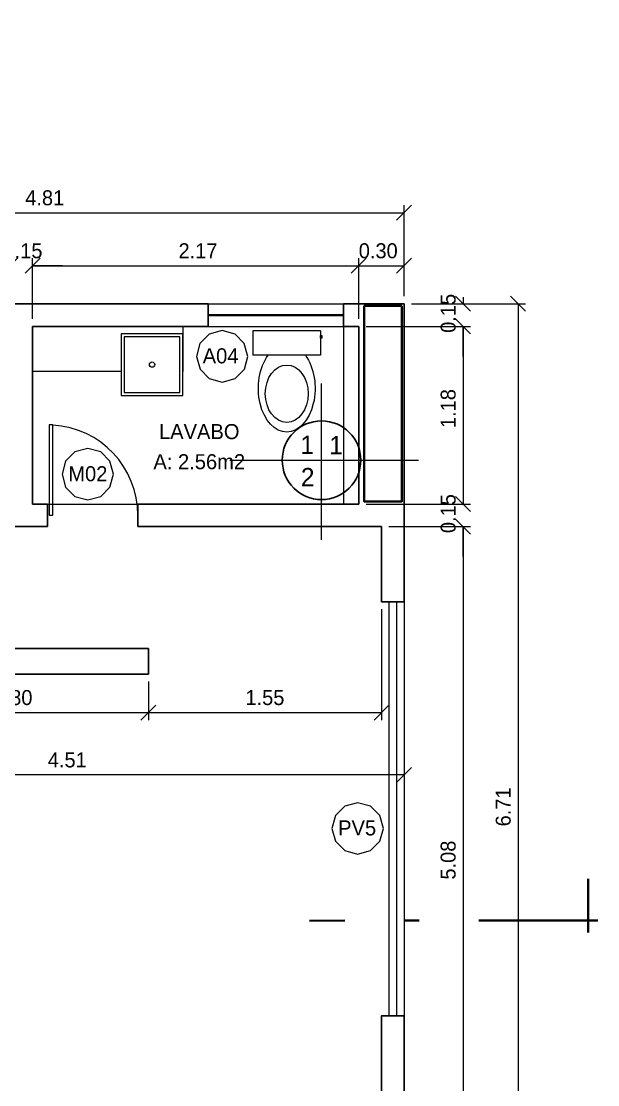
# Model space of a CAD drawing. Header units: metres. Extents: x 2.9 to 62.3, y 8 to 50.1.
# Drawn here: x 48.08 to 51.91, y 16.1 to 23.17 of the extents above; entities that cross this region are included whole.
import ezdxf
from ezdxf.enums import TextEntityAlignment as Align

# ---------------------------------------------------------------- set-up
doc = ezdxf.new("R2010")
doc.units = ezdxf.units.M
doc.header["$MEASUREMENT"] = 0
for name, pattern in [('DGN Style 2', [0.98853, 0.593118, -0.395412]), ('DGN Style 3', [1.383942, 0.98853, -0.395412]), ('DGN Style 4', [1.582636, 0.790824, -0.395412, 0.00098853, -0.395412])]:
    doc.linetypes.add(name, pattern=pattern)
doc.layers.get('Defpoints').update_dxf_attribs({"lineweight": 0})
for name, color, linetype, lineweight in [('34 - Mobiliário', 7, 'Continuous', 0), ('Level 12', 7, 'Continuous', 0), ('Level 14', 7, 'Continuous', 0), ('Level 15', 7, 'Continuous', 0), ('Level 24-1', 7, 'Continuous', 0), ('Level 3', 7, 'Continuous', 0), ('Level 31', 7, 'Continuous', 0), ('Level 43', 7, 'Continuous', 0), ('Level 44', 7, 'Continuous', 0), ('Level 57', 7, 'Continuous', 0), ('Level 7', 7, 'Continuous', 0)]:
    doc.layers.add(name, color=color, linetype=linetype, lineweight=lineweight)
doc.styles.add('Style-INTL_ENGINEERING', font='INTL_ENGINEERING.shx')
doc.dimstyles.get("Standard").update_dxf_attribs({"dimtxt": 0.18, "dimasz": 0.18, "dimexe": 0.18, "dimexo": 0.0625, "dimgap": 0.09, "dimtad": 0, "dimtih": 1, "dimtoh": 1, "dimdec": 4, "dimzin": 1, "dimdsep": 46, "dimtxsty": 'Standard', "dimcen": 0, "dimadec": 0, "dimazin": 0, "dimtfac": 1, "dimtdec": 4, "dimtofl": 0, "dimtmove": 0, "dimatfit": 3, "dimfxl": 0, "dimtolj": 1, "dimtzin": 1, "dimarcsym": 0})

# ---------------------------------------------------------------- blocks, each defined once
blk = doc.blocks.new('P60D')
at = {"layer": 'Level 14', "color": 7, "linetype": 'Continuous', "lineweight": 13}
for p, q in [((0.035, 0.675), (0.01, 0.675)), ((0.01, 0.675), (0.01, 0.075)), ((0.035, 0.075), (0.035, 0.675)), ((0.01, 0.075), (0.035, 0.075))]:
    blk.add_line(p, q, dxfattribs=at)
blk.add_arc((0, 0.075), 0.6, 0, 86.65585, dxfattribs=at)
at = {"layer": 'Level 7', "color": 7, "linetype": 'Continuous', "lineweight": 30}
for p, q in [((0, 0), (0, 0.15)), ((0.6, 0), (0.6, 0.15))]:
    blk.add_line(p, q, dxfattribs=at)
blk = doc.blocks.new('*D23')
at = {"layer": 'Defpoints'}
for p in [(46.1143, 18.539), (50.6243, 18.4658), (46.1143, 18.1599), (48.3693, 18.1599)]:
    blk.add_point(p, dxfattribs=at)
at = {"layer": 'Level 43', "color": 2, "linetype": 'Continuous', "lineweight": 0}
for p, q in [((46.1143, 18.4895), (46.1143, 18.1104)), ((50.6243, 18.4163), (50.6243, 18.1104)), ((46.0645, 18.1102), (46.164, 18.2097)), ((50.6243, 18.1599), (46.1143, 18.1599)), ((50.674, 18.2097), (50.5745, 18.1102))]:
    blk.add_line(p, q, dxfattribs=at)
at = {"layer": 'Level 43', "color": 2, "linetype": 'Continuous', "lineweight": 0, "style": 'Style-INTL_ENGINEERING'}
blk.add_text('4.51', height=0.0995, dxfattribs=at).set_placement((48.2557, 18.2592), align=Align.MIDDLE_LEFT)
blk = doc.blocks.new('_Oblique')
at = {"color": 0, "linetype": 'ByBlock', "lineweight": -2}
blk.add_line((0.5, 0.5), (-0.5, -0.5), dxfattribs=at)
blk = doc.blocks.new('*D36')
at = {"layer": 'Defpoints'}
for p in [(48.2194, 21.8936), (50.6245, 21.8936), (45.8143, 21.289), (50.6245, 21.289)]:
    blk.add_point(p, dxfattribs=at)
at = {"layer": 'Level 43', "color": 2, "linetype": 'Continuous', "lineweight": 0}
for p, q in [((45.7645, 21.8439), (45.864, 21.9434)), ((45.8143, 21.3385), (45.8143, 21.9431)), ((50.6743, 21.9434), (50.5748, 21.8439)), ((50.6245, 21.3385), (50.6245, 21.9431)), ((45.8143, 21.8936), (50.6245, 21.8936))]:
    blk.add_line(p, q, dxfattribs=at)
at = {"layer": 'Level 43', "color": 2, "linetype": 'Continuous', "lineweight": 0, "style": 'Style-INTL_ENGINEERING'}
blk.add_text('4.81', height=0.0995, dxfattribs=at).set_placement((48.1058, 21.9929), align=Align.MIDDLE_LEFT)
blk = doc.blocks.new('*D38')
at = {"layer": 'Defpoints'}
for p in [(50.3227, 21.139), (51.0166, 20.5486), (50.3227, 19.9582), (51.0166, 19.9582)]:
    blk.add_point(p, dxfattribs=at)
at = {"layer": 'Level 43', "color": 2, "linetype": 'Continuous', "lineweight": 0}
for p, q in [((50.3722, 21.139), (51.0661, 21.139)), ((50.9669, 21.1888), (51.0664, 21.0893)), ((51.0166, 21.139), (51.0166, 19.9582)), ((51.0664, 19.9085), (50.9669, 20.008)), ((50.3722, 19.9582), (51.0661, 19.9582))]:
    blk.add_line(p, q, dxfattribs=at)
at = {"layer": 'Level 43', "color": 2, "linetype": 'Continuous', "lineweight": 0, "style": 'Style-INTL_ENGINEERING'}
blk.add_text('1.18', height=0.0995, rotation=90, dxfattribs=at).set_placement((50.9174, 20.4632), align=Align.MIDDLE_LEFT)
blk = doc.blocks.new('*D39')
at = {"layer": 'Defpoints'}
for p in [(50.3227, 19.9582), (51.0166, 19.8836), (50.4743, 19.809), (51.0166, 19.809)]:
    blk.add_point(p, dxfattribs=at)
at = {"layer": 'Level 43', "color": 2, "linetype": 'Continuous', "lineweight": 0}
for p, q in [((51.0664, 19.9085), (50.9669, 20.008)), ((51.0166, 20.0015), (51.0166, 19.9582)), ((50.3722, 19.9582), (51.0661, 19.9582)), ((50.9669, 19.8588), (51.0664, 19.7593)), ((50.5238, 19.809), (51.0661, 19.809)), ((51.0166, 19.6095), (51.0166, 19.809))]:
    blk.add_line(p, q, dxfattribs=at)
at = {"layer": 'Level 43', "color": 2, "linetype": 'Continuous', "lineweight": 0, "style": 'Style-INTL_ENGINEERING'}
blk.add_text('0.15', height=0.0995, rotation=90, dxfattribs=at).set_placement((50.9174, 19.7657), align=Align.MIDDLE_LEFT)
blk = doc.blocks.new('*D40')
at = {"layer": 'Defpoints'}
for p in [(50.4743, 19.809), (51.0166, 17.6104), (50.3226, 14.7299), (51.0166, 14.7299)]:
    blk.add_point(p, dxfattribs=at)
at = {"layer": 'Level 43', "color": 2, "linetype": 'Continuous', "lineweight": 0}
for p, q in [((50.9669, 19.8588), (51.0664, 19.7593)), ((50.5238, 19.809), (51.0661, 19.809)), ((51.0166, 19.809), (51.0166, 14.7299)), ((51.0664, 14.6801), (50.9669, 14.7796)), ((50.3721, 14.7299), (51.0661, 14.7299))]:
    blk.add_line(p, q, dxfattribs=at)
at = {"layer": 'Level 43', "color": 2, "linetype": 'Continuous', "lineweight": 0, "style": 'Style-INTL_ENGINEERING'}
blk.add_text('5.08', height=0.0995, rotation=90, dxfattribs=at).set_placement((50.9174, 17.4643), align=Align.MIDDLE_LEFT)
blk = doc.blocks.new('*D37')
at = {"layer": 'Defpoints'}
for p in [(50.6245, 21.289), (51.0166, 21.214), (50.3227, 21.139), (51.0166, 21.139)]:
    blk.add_point(p, dxfattribs=at)
at = {"layer": 'Level 43', "color": 2, "linetype": 'Continuous', "lineweight": 0}
for p, q in [((51.0664, 21.2393), (50.9669, 21.3388)), ((51.0166, 21.3319), (51.0166, 21.289)), ((50.6741, 21.289), (51.0661, 21.289)), ((50.3722, 21.139), (51.0661, 21.139)), ((50.9669, 21.1888), (51.0664, 21.0893)), ((51.0166, 20.9395), (51.0166, 21.139))]:
    blk.add_line(p, q, dxfattribs=at)
at = {"layer": 'Level 43', "color": 2, "linetype": 'Continuous', "lineweight": 0, "style": 'Style-INTL_ENGINEERING'}
blk.add_text('0.15', height=0.0995, rotation=90, dxfattribs=at).set_placement((50.9174, 21.0961), align=Align.MIDDLE_LEFT)
blk = doc.blocks.new('*D42')
at = {"layer": 'Defpoints'}
for p in [(50.6245, 21.289), (51.3827, 17.934), (50.6245, 14.579), (51.3827, 14.579)]:
    blk.add_point(p, dxfattribs=at)
at = {"layer": 'Level 43', "color": 2, "linetype": 'Continuous', "lineweight": 0}
for p, q in [((51.3329, 21.3388), (51.4324, 21.2393)), ((50.6741, 21.289), (51.4322, 21.289)), ((51.3827, 21.289), (51.3827, 14.579)), ((51.4324, 14.5293), (51.3329, 14.6288)), ((50.6741, 14.579), (51.4322, 14.579))]:
    blk.add_line(p, q, dxfattribs=at)
at = {"layer": 'Level 43', "color": 2, "linetype": 'Continuous', "lineweight": 0, "style": 'Style-INTL_ENGINEERING'}
blk.add_text('6.71', height=0.0995, rotation=90, dxfattribs=at).set_placement((51.2834, 17.8177), align=Align.MIDDLE_LEFT)
blk = doc.blocks.new('*D46')
at = {"layer": 'Defpoints'}
for p in [(48.0793, 21.5418), (48.1543, 21.5418), (48.0043, 21.139), (48.1543, 21.139)]:
    blk.add_point(p, dxfattribs=at)
at = {"layer": 'Level 43', "color": 2, "linetype": 'Continuous', "lineweight": 0}
for p, q in [((48.054, 21.5916), (47.9545, 21.492)), ((48.0043, 21.1885), (48.0043, 21.5913)), ((48.1045, 21.492), (48.204, 21.5916)), ((48.1543, 21.1885), (48.1543, 21.5913)), ((47.9614, 21.5418), (48.0043, 21.5418)), ((48.3538, 21.5418), (48.1543, 21.5418))]:
    blk.add_line(p, q, dxfattribs=at)
at = {"layer": 'Level 43', "color": 2, "linetype": 'Continuous', "lineweight": 0, "style": 'Style-INTL_ENGINEERING'}
blk.add_text('0.15', height=0.0995, dxfattribs=at).set_placement((47.9614, 21.6411), align=Align.MIDDLE_LEFT)
blk = doc.blocks.new('*D47')
at = {"layer": 'Defpoints'}
for p in [(49.2385, 21.5418), (50.3227, 21.5418), (48.1543, 21.139), (50.3227, 21.139)]:
    blk.add_point(p, dxfattribs=at)
at = {"layer": 'Level 43', "color": 2, "linetype": 'Continuous', "lineweight": 0}
for p, q in [((48.1045, 21.492), (48.204, 21.5916)), ((48.1543, 21.1885), (48.1543, 21.5913)), ((50.3724, 21.5916), (50.2729, 21.492)), ((50.3227, 21.1885), (50.3227, 21.5913)), ((48.1543, 21.5418), (50.3227, 21.5418))]:
    blk.add_line(p, q, dxfattribs=at)
at = {"layer": 'Level 43', "color": 2, "linetype": 'Continuous', "lineweight": 0, "style": 'Style-INTL_ENGINEERING'}
blk.add_text('2.17', height=0.0995, dxfattribs=at).set_placement((49.1249, 21.6411), align=Align.MIDDLE_LEFT)
blk = doc.blocks.new('*D48')
at = {"layer": 'Defpoints'}
for p in [(50.4736, 21.5418), (50.6245, 21.5418), (50.6245, 21.289), (50.3227, 21.139)]:
    blk.add_point(p, dxfattribs=at)
at = {"layer": 'Level 43', "color": 2, "linetype": 'Continuous', "lineweight": 0}
for p, q in [((50.2729, 21.492), (50.3724, 21.5916)), ((50.3227, 21.1885), (50.3227, 21.5913)), ((50.6743, 21.5916), (50.5748, 21.492)), ((50.6245, 21.3385), (50.6245, 21.5913)), ((50.3227, 21.5418), (50.6245, 21.5418))]:
    blk.add_line(p, q, dxfattribs=at)
at = {"layer": 'Level 43', "color": 2, "linetype": 'Continuous', "lineweight": 0, "style": 'Style-INTL_ENGINEERING'}
blk.add_text('0.30', height=0.0995, dxfattribs=at).set_placement((50.3232, 21.6411), align=Align.MIDDLE_LEFT)
blk = doc.blocks.new('*U166')
at = {"layer": 'Level 15', "color": 7, "linetype": 'DGN Style 3', "lineweight": 40}
blk.add_line((-0.45, 0), (0.45, 0), dxfattribs=at)
at = {"layer": 'Level 7', "color": 7, "linetype": 'Continuous', "lineweight": 30}
for p, q in [((-0.45, -0.075), (-0.45, 0.075)), ((0.45, -0.075), (0.45, 0.075))]:
    blk.add_line(p, q, dxfattribs=at)
at = {"layer": 'Level 7', "color": 7, "linetype": 'Continuous', "lineweight": 0}
for p, q in [((-0.45, 0.075), (0.45, 0.075)), ((-0.45, -0.075), (0.45, -0.075))]:
    blk.add_line(p, q, dxfattribs=at)
blk = doc.blocks.new('*U377')
at = {"layer": 'Level 44', "color": 4, "linetype": 'Continuous', "lineweight": 0, "flags": 128}
blk.add_lwpolyline([(0.00342, 0), (0.00294, 0.00172), (0.00172, 0.00296), (0, 0.00342), (-0.00171, 0.00296), (-0.00296, 0.00172), (-0.00341, 0), (-0.00294, -0.00171), (-0.00172, -0.00295), (-0.00001, -0.00341), (0.00173, -0.00294), (0.00295, -0.00171)], close=True, dxfattribs=at)
at = {"layer": 'Level 44', "color": 4, "linetype": 'Continuous', "lineweight": 0, "style": 'Style-INTL_ENGINEERING'}
blk.add_text('PV5', height=0.001999, rotation=359.9999, dxfattribs=at).set_placement((-0.00259, -0.00093))
blk = doc.blocks.new('*U379')
at = {"layer": 'Level 44', "color": 4, "linetype": 'Continuous', "lineweight": 0, "flags": 128}
blk.add_lwpolyline([(0.00342, 0), (0.00294, 0.00172), (0.00172, 0.00296), (0, 0.00342), (-0.00171, 0.00296), (-0.00296, 0.00172), (-0.00341, 0), (-0.00294, -0.00171), (-0.00172, -0.00295), (-0.00001, -0.00341), (0.00173, -0.00294), (0.00295, -0.00171)], close=True, dxfattribs=at)
at = {"layer": 'Level 44', "color": 4, "linetype": 'Continuous', "lineweight": 0, "style": 'Style-INTL_ENGINEERING'}
blk.add_text('M02', height=0.001999, rotation=359.9999, dxfattribs=at).set_placement((-0.00259, -0.00093))
blk = doc.blocks.new('*U397')
at = {"layer": 'Level 44', "color": 4, "linetype": 'Continuous', "lineweight": 0, "flags": 128}
blk.add_lwpolyline([(0.00342, 0), (0.00294, 0.00172), (0.00172, 0.00296), (0, 0.00342), (-0.00171, 0.00296), (-0.00296, 0.00172), (-0.00341, 0), (-0.00294, -0.00171), (-0.00172, -0.00295), (-0.00001, -0.00341), (0.00173, -0.00294), (0.00295, -0.00171)], close=True, dxfattribs=at)
at = {"layer": 'Level 44', "color": 4, "linetype": 'Continuous', "lineweight": 0, "style": 'Style-INTL_ENGINEERING'}
blk.add_text('A04', height=0.001999, rotation=359.9999, dxfattribs=at).set_placement((-0.00259, -0.00093))
blk = doc.blocks.new('INDESP_3')
at = {"layer": 'Level 3', "color": 131, "linetype": 'Continuous', "lineweight": 0}
for p, q in [((0.01506, -0.01302), (0.01507, 0.01257)), ((0.00001, 0), (0.03099, 0))]:
    blk.add_line(p, q, dxfattribs=at)
at = {"layer": 'Level 3', "color": 131, "linetype": 'Continuous', "lineweight": 13}
blk.add_line((0.0221, 0), (0.02213, 0.00002), dxfattribs=at)
at = {"layer": 'Level 3', "color": 131, "linetype": 'Continuous', "lineweight": 30}
blk.add_circle((0.01505, 0.00001), 0.00645, dxfattribs=at)
at = {"layer": 'Level 3', "color": 131, "linetype": 'Continuous', "lineweight": 30, "style": 'Style-INTL_ENGINEERING'}
for s, p in [('1', (0.01159, 0.00105)), ('1', (0.01633, 0.00098)), ('2', (0.01167, -0.00425))]:
    blk.add_text(s, height=0.003, rotation=0, dxfattribs=at).set_placement(p)
blk = doc.blocks.new('*U445')
at = {"layer": 'Level 3', "color": 2, "linetype": 'DGN Style 4', "lineweight": 40}
for p, q in [((21.6079, 0.2319), (21.6081, -0.1242)), ((21.6708, -0.0445), (19.7553, -0.0453))]:
    blk.add_line(p, q, dxfattribs=at)
blk = doc.blocks.new('*D610')
at = {"layer": 'Defpoints', "color": 0, "linetype": 'Continuous', "lineweight": 0}
for p in [(50.4743, 19.309), (48.9243, 18.829), (50.4743, 18.5736)]:
    blk.add_point(p, dxfattribs=at)
at = {"layer": 'Level 43', "color": 2, "linetype": 'Continuous', "lineweight": 0}
for p, q in [((50.4743, 19.2595), (50.4743, 18.5241)), ((48.9243, 18.7795), (48.9243, 18.5241))]:
    blk.add_line(p, q, dxfattribs=at)
at = {"layer": 'Level 43', "color": 0, "linetype": 'Continuous', "lineweight": -2}
blk.add_line((48.9243, 18.5736), (50.4743, 18.5736), dxfattribs=at)
at = {"layer": 'Level 43', "color": 0, "linetype": 'Continuous', "lineweight": -2, "xscale": 0.0995, "yscale": 0.0995, "zscale": 0.0995, "rotation": 180}
blk.add_blockref('_Oblique', (48.9243, 18.5736), dxfattribs=at)
at = {"layer": 'Level 43', "color": 0, "linetype": 'Continuous', "lineweight": -2, "xscale": 0.0995, "yscale": 0.0995, "zscale": 0.0995}
blk.add_blockref('_Oblique', (50.4743, 18.5736), dxfattribs=at)
at = {"layer": 'Level 43', "color": 0, "linetype": 'Continuous', "lineweight": 0, "insert": (49.6993, 18.6728), "char_height": 0.0995, "attachment_point": 5, "style": 'Style-INTL_ENGINEERING'}
blk.add_mtext('1.55', dxfattribs=at)
blk = doc.blocks.new('*D613')
at = {"layer": 'Defpoints', "color": 0, "linetype": 'Continuous', "lineweight": 0}
for p in [(47.1243, 18.829), (48.9243, 18.829), (48.9243, 18.5736)]:
    blk.add_point(p, dxfattribs=at)
at = {"layer": 'Level 43', "color": 2, "linetype": 'Continuous', "lineweight": 0}
for p, q in [((47.1243, 18.7795), (47.1243, 18.5241)), ((48.9243, 18.7795), (48.9243, 18.5241))]:
    blk.add_line(p, q, dxfattribs=at)
at = {"layer": 'Level 43', "color": 0, "linetype": 'Continuous', "lineweight": -2}
blk.add_line((47.1243, 18.5736), (48.9243, 18.5736), dxfattribs=at)
at = {"layer": 'Level 43', "color": 0, "linetype": 'Continuous', "lineweight": -2, "xscale": 0.0995, "yscale": 0.0995, "zscale": 0.0995, "rotation": 180}
blk.add_blockref('_Oblique', (47.1243, 18.5736), dxfattribs=at)
at = {"layer": 'Level 43', "color": 0, "linetype": 'Continuous', "lineweight": -2, "xscale": 0.0995, "yscale": 0.0995, "zscale": 0.0995}
blk.add_blockref('_Oblique', (48.9243, 18.5736), dxfattribs=at)
at = {"layer": 'Level 43', "color": 0, "linetype": 'Continuous', "lineweight": 0, "insert": (48.0243, 18.6728), "char_height": 0.0995, "attachment_point": 5, "style": 'Style-INTL_ENGINEERING'}
blk.add_mtext('1.80', dxfattribs=at)

msp = doc.modelspace()

# ---------------------------------------------------------------- linework, layer by layer
at = {"lineweight": 0}
msp.add_line((50.2227, 21.139), (50.2227, 19.9582), dxfattribs=at)
at = {"layer": '34 - Mobiliário', "lineweight": 0}
for p, q in [((49.1543, 21.1399), (49.1543, 20.8399)), ((48.7443, 21.0899), (48.7443, 20.6799)), ((49.1543, 21.0899), (48.7443, 21.0899)), ((48.7643, 21.0699), (48.7643, 20.6999)), ((49.1343, 21.0699), (48.7643, 21.0699)), ((49.1343, 20.6999), (49.1343, 21.0699)), ((49.1543, 20.6799), (49.1543, 21.0899)), ((50.0687, 21.1099), (49.6199, 21.1099)), ((49.6199, 21.1099), (49.6199, 20.9467)), ((50.0687, 21.1099), (50.0687, 20.9467)), ((50.0689, 21.0598), (50.0689, 21.0773)), ((50.0689, 21.0773), (50.0784, 21.0773)), ((50.0784, 21.0598), (50.0689, 21.0598)), ((50.0784, 21.0773), (50.0784, 21.0598)), ((50.0687, 20.9467), (49.6199, 20.9467)), ((48.7443, 20.8399), (48.1543, 20.8399)), ((48.7643, 20.6999), (49.1343, 20.6999)), ((48.7443, 20.6799), (49.1543, 20.6799))]:
    msp.add_line(p, q, dxfattribs=at)
msp.add_circle((48.9493, 20.8849), 0.0177, dxfattribs=at)
at = {"layer": '34 - Mobiliário', "lineweight": 0, "extrusion": (0, 0, -1)}
msp.add_ellipse((49.8443, 20.7274), major_axis=(0, 0.2907), ratio=0.649123, start_param=0.716078, end_param=5.567107, dxfattribs=at)
at = {"layer": '34 - Mobiliário', "lineweight": 0}
msp.add_ellipse((49.8443, 20.6917), major_axis=(0, 0.1905), ratio=0.746923, dxfattribs=at)
at = {"layer": 'Level 24-1', "color": 7, "linetype": 'DGN Style 2', "lineweight": 0, "flags": 128}
msp.add_lwpolyline([(33.7253, 21.9391), (38.0346, 21.939), (38.0346, 22.689), (46.8646, 22.689), (46.8646, 21.289), (50.6245, 21.289), (50.6245, 14.579), (49.9246, 14.579), (49.9246, 14.079), (49.3745, 13.529), (39.8467, 13.529), (39.2267, 12.909), (31.9114, 12.909), (31.6938, 13.1263), (29.3053, 13.1263), (29.0877, 12.909), (21.7724, 12.909), (21.1524, 13.529), (11.6245, 13.529), (11.0746, 14.079), (11.0746, 14.579), (10.3745, 14.579), (10.3745, 21.289), (14.1346, 21.289), (14.1346, 22.689), (22.9645, 22.689), (22.9645, 21.939), (27.2738, 21.939), (27.2738, 26.7246), (33.7241, 26.7246), (33.7253, 21.9391)], dxfattribs=at)
at = {"layer": 'Level 31', "color": 30, "linetype": 'Continuous', "lineweight": 0}
msp.add_line((50.6243, 19.309), (50.6243, 16.559), dxfattribs=at)
at = {"layer": 'Level 43', "color": 131, "linetype": 'Continuous', "lineweight": 40, "flags": 128}
msp.add_lwpolyline([(50.6095, 21.2746), (50.3595, 21.2746), (50.3595, 19.9746), (50.6095, 19.9746)], close=True, dxfattribs=at)
at = {"layer": 'Level 57', "color": 131, "linetype": 'Continuous', "lineweight": 0, "flags": 128}
msp.add_lwpolyline([(50.5743, 16.559), (50.5243, 16.559), (50.5243, 19.309), (50.5743, 19.309)], close=True, dxfattribs=at)
at = {"layer": 'Level 7', "color": 7, "linetype": 'Continuous', "lineweight": 30}
for p, q in [((50.2227, 21.289), (50.6245, 21.289)), ((50.6245, 21.289), (50.6245, 19.3082)), ((48.1543, 21.139), (48.1543, 19.959)), ((48.1543, 21.139), (49.3227, 21.139)), ((50.2227, 21.139), (50.3227, 21.139)), ((48.1543, 19.959), (48.2543, 19.959)), ((47.9043, 19.809), (48.2543, 19.809)), ((48.8543, 19.809), (50.4743, 19.809)), ((50.4743, 19.809), (50.4743, 19.309)), ((50.4743, 19.309), (50.6245, 19.309))]:
    msp.add_line(p, q, dxfattribs=at)
at = {"layer": 'Level 7', "color": 7, "linetype": 'Continuous', "lineweight": 0}
msp.add_line((48.2543, 19.959), (48.8543, 19.959), dxfattribs=at)
at = {"layer": 'Level 7', "color": 7, "linetype": 'Continuous', "lineweight": 30, "flags": 128}
for points in [[(46.7643, 21.289), (49.3227, 21.289)], [(50.3227, 21.139), (50.3227, 19.9582), (48.8546, 19.9582)], [(50.6243, 16.559), (50.6238, 14.5799), (50.3226, 14.5799)], [(50.6243, 16.559), (50.4743, 16.559), (50.4741, 15.9361), (50.3226, 15.9361), (50.3226, 14.7299)]]:
    msp.add_lwpolyline(points, dxfattribs=at)
at = {"layer": 'Level 7', "color": 7, "linetype": 'Continuous', "lineweight": 30}
msp.add_lwpolyline([(47.1243, 18.999), (47.1243, 18.829), (48.9243, 18.829), (48.9243, 18.999)], close=True, dxfattribs=at)

# ---------------------------------------------------------------- block references
at = {"layer": 'Level 3', "color": 131, "linetype": 'Continuous', "lineweight": 30, "xscale": 40.50002794240174, "yscale": 40.50002794240174, "zscale": 40.50002794240174, "rotation": 0.0006587766262007}
msp.add_blockref('INDESP_3', (49.466, 20.2493), dxfattribs=at)
at = {"layer": 'Level 3', "color": 2, "linetype": 'Continuous', "lineweight": 30}
msp.add_blockref('*U445', (30.2413, 17.2368), dxfattribs=at)
at = {"layer": 'Level 44', "color": 4, "linetype": 'Continuous', "lineweight": 0, "xscale": 50.00000000487893, "yscale": 50.00000000487893, "zscale": 50.00000000487893, "rotation": 0.0008004141529982}
for name, p in [('*U397', (49.4152, 20.9397)), ('*U379', (48.5215, 20.1566)), ('*U377', (50.3156, 17.8041))]:
    msp.add_blockref(name, p, dxfattribs=at)
at = {"layer": 'Level 7', "color": 7, "linetype": 'Continuous', "lineweight": 30}
for name, p in [('*U166', (49.7726, 21.214)), ('P60D', (48.2543, 19.809))]:
    msp.add_blockref(name, p, dxfattribs=at)

# ---------------------------------------------------------------- texts
at = {"layer": 'Level 12', "color": 2, "linetype": 'Continuous', "lineweight": 13, "insert": (49.2627, 20.3393), "char_height": 0.1, "attachment_point": 5, "line_spacing_factor": 1.200006, "style": 'Style-INTL_ENGINEERING'}
msp.add_mtext('LAVABO\\PA: 2.56m2\\P', dxfattribs=at)

# ---------------------------------------------------------------- dimensions: what is measured, and where the dimension line sits
at = {"layer": 'Level 43', "color": 2, "linetype": 'Continuous', "lineweight": 0}
for base, p1, p2, picture, middle in [((50.6245, 21.8936), (45.8143, 21.289), (50.6245, 21.289), '*D36', (48.2194, 21.8936)), ((50.3227, 21.5418), (48.1543, 21.139), (50.3227, 21.139), '*D47', (49.2385, 21.5418)), ((50.6245, 21.5418), (50.3227, 21.139), (50.6245, 21.289), '*D48', (50.4736, 21.5418)), ((50.4743, 18.5736), (48.9243, 18.829), (50.4743, 19.309), '*D610', (49.6993, 18.6728)), ((48.9243, 18.5736), (47.1243, 18.829), (48.9243, 18.829), '*D613', (48.0243, 18.6728))]:
    dim = msp.add_linear_dim(base=base, p1=p1, p2=p2, dimstyle='Standard', override={"dimtxt": 0.0995, "dimasz": 0.0995, "dimexe": 0.0495, "dimexo": 0.0495, "dimgap": 0.0495, "dimtad": 1, "dimtih": 0, "dimtoh": 0, "dimdec": 2, "dimzin": 3, "dimtxsty": 'Style-INTL_ENGINEERING', "dimblk": 'Oblique', "dimclre": 2, "dimtdec": 2, "dimatfit": 1, "dimfrac": 2, "dimtolj": 0, "dimtzin": 3, "dimlwe": 0}, dxfattribs=at)
    dim.commit()
    dim.dimension.update_dxf_attribs({"geometry": picture, "text_midpoint": middle})
dim = msp.add_linear_dim(base=(48.1543, 21.5418), p1=(48.0043, 21.139), p2=(48.1543, 21.139), dimstyle='Standard', override={"dimtxt": 0.0995, "dimasz": 0.0995, "dimexe": 0.0495, "dimexo": 0.0495, "dimgap": 0.0495, "dimtad": 1, "dimtih": 0, "dimtoh": 0, "dimdec": 2, "dimzin": 3, "dimtxsty": 'Style-INTL_ENGINEERING', "dimblk": 'Oblique', "dimclre": 2, "dimtdec": 2, "dimatfit": 1, "dimfrac": 2, "dimtolj": 0, "dimtzin": 3, "dimlwe": 0}, dxfattribs=at)
dim.commit()
dim.dimension.update_dxf_attribs({"geometry": '*D46', "text_midpoint": (48.0793, 21.5418), "dimtype": 160})
for base, p1, p2, picture, middle in [((51.0166, 21.139), (50.6245, 21.289), (50.3227, 21.139), '*D37', (51.0166, 21.214)), ((51.0166, 19.809), (50.3227, 19.9582), (50.4743, 19.809), '*D39', (51.0166, 19.8836)), ((51.0166, 14.7299), (50.4743, 19.809), (50.3226, 14.7299), '*D40', (51.0166, 17.6104))]:
    dim = msp.add_linear_dim(base=base, p1=p1, p2=p2, angle=270, dimstyle='Standard', override={"dimtxt": 0.0995, "dimasz": 0.0995, "dimexe": 0.0495, "dimexo": 0.0495, "dimgap": 0.0495, "dimtad": 1, "dimtih": 0, "dimtoh": 0, "dimdec": 2, "dimzin": 3, "dimtxsty": 'Style-INTL_ENGINEERING', "dimblk": 'Oblique', "dimclre": 2, "dimtdec": 2, "dimatfit": 1, "dimfrac": 2, "dimtolj": 0, "dimtzin": 3, "dimlwe": 0}, dxfattribs=at)
    dim.commit()
    dim.dimension.update_dxf_attribs({"geometry": picture, "text_midpoint": middle, "dimtype": 160})
for base, p1, p2, angle, picture, middle in [((51.3827, 14.579), (50.6245, 21.289), (50.6245, 14.579), 270, '*D42', (51.3827, 17.934)), ((51.0166, 19.9582), (50.3227, 21.139), (50.3227, 19.9582), 270, '*D38', (51.0166, 20.5486)), ((46.1143, 18.1599), (50.6243, 18.4658), (46.1143, 18.539), 180, '*D23', (48.3693, 18.1599))]:
    dim = msp.add_linear_dim(base=base, p1=p1, p2=p2, angle=angle, dimstyle='Standard', override={"dimtxt": 0.0995, "dimasz": 0.0995, "dimexe": 0.0495, "dimexo": 0.0495, "dimgap": 0.0495, "dimtad": 1, "dimtih": 0, "dimtoh": 0, "dimdec": 2, "dimzin": 3, "dimtxsty": 'Style-INTL_ENGINEERING', "dimblk": 'Oblique', "dimclre": 2, "dimtdec": 2, "dimatfit": 1, "dimfrac": 2, "dimtolj": 0, "dimtzin": 3, "dimlwe": 0}, dxfattribs=at)
    dim.commit()
    dim.dimension.update_dxf_attribs({"geometry": picture, "text_midpoint": middle})

doc.saveas('drawing.dxf')
